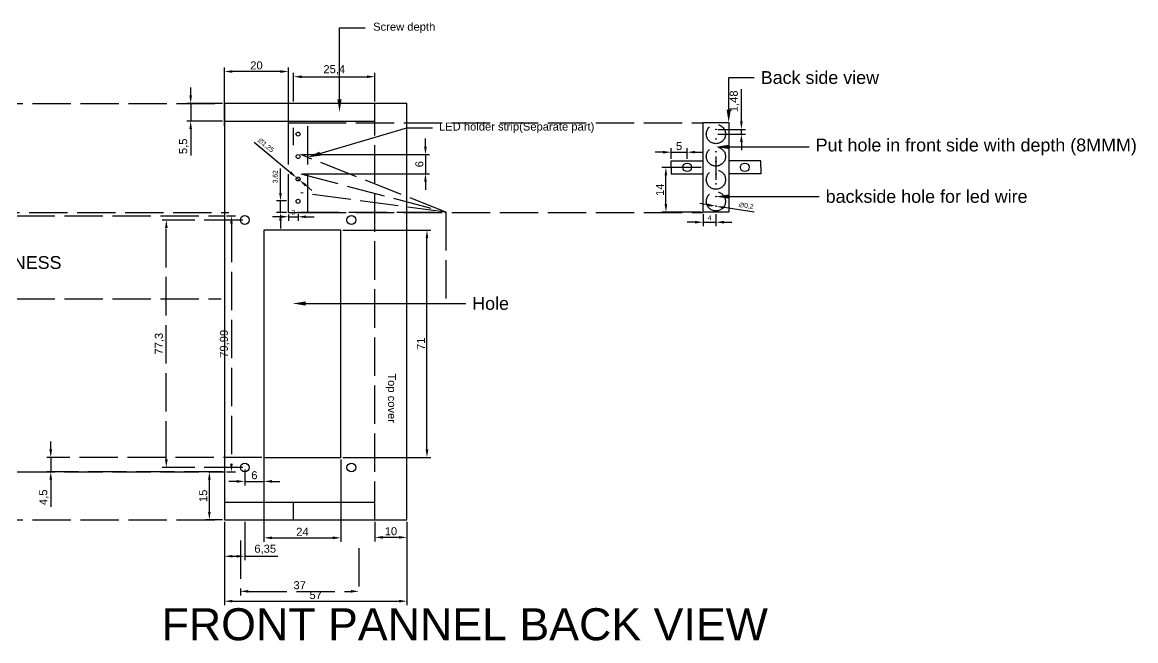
# Model space of a CAD drawing. Header units: millimetres. Extents: x 4871 to 10927, y 4991 to 10274.
# Drawn here: x 5256.1 to 5603.8, y 4993 to 5186.2 of the extents above; entities that cross this region are included whole.
import ezdxf
from ezdxf import colors
from ezdxf.entities.mleader import LeaderData, LeaderLine
from ezdxf.math import Vec2, Vec3

# ---------------------------------------------------------------- set-up
doc = ezdxf.new("R2010")
doc.units = ezdxf.units.MM
doc.linetypes.add('ACAD_ISO02W100', pattern=[15, 12, -3])
doc.linetypes.add('ACAD_ISO07W100', pattern=[3, 0, -3])
doc.styles.get("Standard").update_dxf_attribs({"font": 'arial.ttf'})
doc.dimstyles.new('ISO-25', dxfattribs={"dimtxt": 2.5, "dimasz": 2.5, "dimexe": 1.25, "dimexo": 0.625, "dimtad": 1, "dimtxsty": 'Standard', "dimcen": 2.5, "dimadec": 0, "dimazin": 0, "dimtfac": 1, "dimtmove": 0, "dimatfit": 3, "dimfxl": 1, "dimarcsym": 0})

# ---------------------------------------------------------------- blocks, each defined once
blk = doc.blocks.new('*D16')
at = {"color": 0, "linetype": 'ACAD_ISO02W100', "lineweight": -2, "transparency": 16777216}
for p, q in [((5366.22, 5030.13), (5366.22, 5024.04)), ((5376.22, 5030.13), (5376.22, 5024.04)), ((5373.72, 5025.29), (5368.72, 5025.29))]:
    blk.add_line(p, q, dxfattribs=at)
at = {"color": 0, "linetype": 'ACAD_ISO02W100', "transparency": 16777216}
for points in [[(5368.72, 5025.7), (5368.72, 5024.87), (5366.22, 5025.29)], [(5373.72, 5025.7), (5373.72, 5024.87), (5376.22, 5025.29)]]:
    blk.add_solid(points, dxfattribs=at)
at = {"layer": 'Defpoints', "color": 0, "linetype": 'ACAD_ISO02W100', "transparency": 16777216}
for p in [(5366.22, 5030.76), (5376.22, 5030.76), (5366.22, 5025.29)]:
    blk.add_point(p, dxfattribs=at)
at = {"color": 0, "linetype": 'ACAD_ISO02W100', "transparency": 16777216, "insert": (5371.22, 5027.19), "char_height": 2.5, "attachment_point": 5}
blk.add_mtext('10', dxfattribs=at)
blk = doc.blocks.new('*D23')
at = {"color": 0, "linetype": 'ACAD_ISO02W100', "lineweight": -2, "transparency": 16777216}
for p, q in [((5324.22, 5024.31), (5324.22, 5007.18)), ((5361.22, 5021.96), (5361.22, 5007.18)), ((5326.72, 5008.43), (5358.72, 5008.43))]:
    blk.add_line(p, q, dxfattribs=at)
at = {"color": 0, "linetype": 'ACAD_ISO02W100', "transparency": 16777216}
for points in [[(5326.72, 5008.85), (5326.72, 5008.01), (5324.22, 5008.43)], [(5358.72, 5008.85), (5358.72, 5008.01), (5361.22, 5008.43)]]:
    blk.add_solid(points, dxfattribs=at)
at = {"layer": 'Defpoints', "color": 0, "linetype": 'ACAD_ISO02W100', "transparency": 16777216}
for p in [(5324.22, 5024.93), (5361.22, 5022.59), (5361.22, 5008.43)]:
    blk.add_point(p, dxfattribs=at)
at = {"color": 0, "linetype": 'ACAD_ISO02W100', "transparency": 16777216, "insert": (5342.72, 5010.33), "char_height": 2.5, "attachment_point": 5}
blk.add_mtext('37', dxfattribs=at)
blk = doc.blocks.new('*D24')
at = {"color": 0, "linetype": 'ACAD_ISO02W100', "lineweight": -2, "transparency": 16777216}
for p, q in [((5318.6, 5045.76), (5313.26, 5045.76)), ((5314.51, 5033.26), (5314.51, 5043.26)), ((5318.6, 5030.76), (5313.26, 5030.76))]:
    blk.add_line(p, q, dxfattribs=at)
at = {"color": 0, "linetype": 'ACAD_ISO02W100', "transparency": 16777216}
for points in [[(5314.09, 5043.26), (5314.92, 5043.26), (5314.51, 5045.76)], [(5314.09, 5033.26), (5314.92, 5033.26), (5314.51, 5030.76)]]:
    blk.add_solid(points, dxfattribs=at)
at = {"layer": 'Defpoints', "color": 0, "linetype": 'ACAD_ISO02W100', "transparency": 16777216}
for p in [(5314.51, 5045.76), (5319.22, 5045.76), (5319.22, 5030.76)]:
    blk.add_point(p, dxfattribs=at)
at = {"color": 0, "linetype": 'ACAD_ISO02W100', "transparency": 16777216, "insert": (5312.61, 5038.26), "char_height": 2.5, "attachment_point": 5, "rotation": 90}
blk.add_mtext('15', dxfattribs=at)
blk = doc.blocks.new('*D25')
at = {"color": 0, "linetype": 'ACAD_ISO02W100', "lineweight": -2, "transparency": 16777216}
for p, q in [((5319.22, 5030.13), (5319.22, 5018.13)), ((5325.57, 5030.13), (5325.57, 5018.13)), ((5321.72, 5019.38), (5323.07, 5019.38)), ((5325.57, 5019.38), (5335.85, 5019.38))]:
    blk.add_line(p, q, dxfattribs=at)
at = {"color": 0, "linetype": 'ACAD_ISO02W100', "transparency": 16777216}
for points in [[(5321.72, 5019.8), (5321.72, 5018.97), (5319.22, 5019.38)], [(5323.07, 5019.8), (5323.07, 5018.97), (5325.57, 5019.38)]]:
    blk.add_solid(points, dxfattribs=at)
at = {"layer": 'Defpoints', "color": 0, "linetype": 'ACAD_ISO02W100', "transparency": 16777216}
for p in [(5319.22, 5030.76), (5325.57, 5030.76), (5325.57, 5019.38)]:
    blk.add_point(p, dxfattribs=at)
at = {"color": 0, "linetype": 'ACAD_ISO02W100', "transparency": 16777216, "insert": (5331.96, 5021.51), "char_height": 2.5, "attachment_point": 5}
blk.add_mtext('6,35', dxfattribs=at)
blk = doc.blocks.new('*D26')
at = {"color": 0, "linetype": 'ACAD_ISO02W100', "lineweight": -2, "transparency": 16777216}
for p, q in [((5324.94, 5124.41), (5299.82, 5124.41)), ((5301.07, 5049.61), (5301.07, 5121.91)), ((5324.94, 5047.11), (5299.82, 5047.11))]:
    blk.add_line(p, q, dxfattribs=at)
at = {"color": 0, "linetype": 'ACAD_ISO02W100', "transparency": 16777216}
for points in [[(5300.66, 5121.91), (5301.49, 5121.91), (5301.07, 5124.41)], [(5300.66, 5049.61), (5301.49, 5049.61), (5301.07, 5047.11)]]:
    blk.add_solid(points, dxfattribs=at)
at = {"layer": 'Defpoints', "color": 0, "linetype": 'ACAD_ISO02W100', "transparency": 16777216}
for p in [(5301.07, 5124.41), (5325.57, 5124.41), (5325.57, 5047.11)]:
    blk.add_point(p, dxfattribs=at)
at = {"color": 0, "linetype": 'ACAD_ISO02W100', "transparency": 16777216, "insert": (5298.95, 5085.76), "char_height": 2.5, "attachment_point": 5, "rotation": 90}
blk.add_mtext('77,3', dxfattribs=at)
blk = doc.blocks.new('*D27')
at = {"color": 0, "linetype": 'ByBlock', "lineweight": -2, "transparency": 16777216}
for p, q in [((5340.82, 5161.46), (5340.82, 5170.41)), ((5343.32, 5169.16), (5363.72, 5169.16)), ((5366.22, 5161.46), (5366.22, 5170.41))]:
    blk.add_line(p, q, dxfattribs=at)
for points in [[(5343.32, 5169.58), (5343.32, 5168.74), (5340.82, 5169.16)], [(5363.72, 5169.58), (5363.72, 5168.74), (5366.22, 5169.16)]]:
    blk.add_solid(points, dxfattribs=at)
at = {"layer": 'Defpoints', "color": 0, "linetype": 'ByBlock', "lineweight": -2, "transparency": 16777216}
for p in [(5366.22, 5169.16), (5340.82, 5160.83), (5366.22, 5160.83)]:
    blk.add_point(p, dxfattribs=at)
at = {"color": 0, "linetype": 'ByBlock', "lineweight": -2, "transparency": 16777216, "insert": (5353.52, 5171.29), "char_height": 2.5, "attachment_point": 5}
blk.add_mtext('25,4', dxfattribs=at)
blk = doc.blocks.new('*D29')
at = {"color": 0, "linetype": 'ByBlock', "lineweight": -2, "transparency": 16777216}
for p, q in [((5331.57, 5050.91), (5331.57, 5041.52)), ((5325.57, 5046.48), (5325.57, 5041.52)), ((5323.07, 5042.77), (5320.57, 5042.77)), ((5325.57, 5042.77), (5331.57, 5042.77)), ((5334.07, 5042.77), (5336.57, 5042.77))]:
    blk.add_line(p, q, dxfattribs=at)
for points in [[(5323.07, 5043.19), (5323.07, 5042.35), (5325.57, 5042.77)], [(5334.07, 5043.19), (5334.07, 5042.35), (5331.57, 5042.77)]]:
    blk.add_solid(points, dxfattribs=at)
at = {"layer": 'Defpoints', "color": 0, "linetype": 'ByBlock', "lineweight": -2, "transparency": 16777216}
for p in [(5331.57, 5051.53), (5325.57, 5047.11), (5331.57, 5042.77)]:
    blk.add_point(p, dxfattribs=at)
at = {"color": 0, "linetype": 'ByBlock', "lineweight": -2, "transparency": 16777216, "insert": (5328.57, 5044.67), "char_height": 2.5, "attachment_point": 5}
blk.add_mtext('6', dxfattribs=at)
blk = doc.blocks.new('*D30')
at = {"color": 0, "linetype": 'ByBlock', "lineweight": -2, "transparency": 16777216}
for p, q in [((5319.22, 5153.86), (5319.22, 5172.04)), ((5339.22, 5148.37), (5339.22, 5172.04)), ((5336.72, 5170.79), (5321.72, 5170.79))]:
    blk.add_line(p, q, dxfattribs=at)
for points in [[(5321.72, 5171.2), (5321.72, 5170.37), (5319.22, 5170.79)], [(5336.72, 5171.2), (5336.72, 5170.37), (5339.22, 5170.79)]]:
    blk.add_solid(points, dxfattribs=at)
at = {"layer": 'Defpoints', "color": 0, "linetype": 'ByBlock', "lineweight": -2, "transparency": 16777216}
for p in [(5319.22, 5170.79), (5319.22, 5153.23), (5339.22, 5147.74)]:
    blk.add_point(p, dxfattribs=at)
at = {"color": 0, "linetype": 'ByBlock', "lineweight": -2, "transparency": 16777216, "insert": (5329.22, 5172.69), "char_height": 2.5, "attachment_point": 5}
blk.add_mtext('20', dxfattribs=at)
blk = doc.blocks.new('*D31')
at = {"color": 0, "linetype": 'ByBlock', "lineweight": -2, "transparency": 16777216}
for p, q in [((5382, 5147.36), (5382, 5149.86)), ((5343.67, 5144.86), (5383.25, 5144.86)), ((5382, 5144.86), (5382, 5138.86)), ((5343.67, 5138.86), (5383.25, 5138.86)), ((5382, 5136.36), (5382, 5133.86))]:
    blk.add_line(p, q, dxfattribs=at)
for points in [[(5381.58, 5147.36), (5382.42, 5147.36), (5382, 5144.86)], [(5381.58, 5136.36), (5382.42, 5136.36), (5382, 5138.86)]]:
    blk.add_solid(points, dxfattribs=at)
at = {"layer": 'Defpoints', "color": 0, "linetype": 'ByBlock', "lineweight": -2, "transparency": 16777216}
for p in [(5343.04, 5144.86), (5343.04, 5138.86), (5382, 5138.86)]:
    blk.add_point(p, dxfattribs=at)
at = {"color": 0, "linetype": 'ByBlock', "lineweight": -2, "transparency": 16777216, "insert": (5380.1, 5141.86), "char_height": 2.5, "attachment_point": 5, "rotation": 90}
blk.add_mtext('6', dxfattribs=at)
blk = doc.blocks.new('*D32')
at = {"color": 0, "linetype": 'ByBlock', "lineweight": -2, "transparency": 16777216}
for p, q in [((5328.54, 5148.68), (5339.82, 5139.25)), ((5342.7, 5136.84), (5341.74, 5137.64)), ((5344.62, 5135.24), (5346.54, 5133.63))]:
    blk.add_line(p, q, dxfattribs=at)
for points in [[(5340.09, 5139.57), (5339.56, 5138.93), (5341.74, 5137.64)], [(5344.89, 5135.56), (5344.35, 5134.92), (5342.7, 5136.84)]]:
    blk.add_solid(points, dxfattribs=at)
at = {"layer": 'Defpoints', "color": 0, "linetype": 'ByBlock', "lineweight": -2, "transparency": 16777216}
for p in [(5341.74, 5137.64), (5342.7, 5136.84)]:
    blk.add_point(p, dxfattribs=at)
at = {"color": 0, "linetype": 'ByBlock', "lineweight": -2, "transparency": 16777216, "insert": (5332.14, 5147.7), "char_height": 1.5, "attachment_point": 5, "rotation": 320.1026}
blk.add_mtext('∅1,25', dxfattribs=at)
blk = doc.blocks.new('*D38')
at = {"color": 0, "lineweight": -2, "transparency": 16777216}
for p, q in [((5336.73, 5132.86), (5336.73, 5140.49)), ((5338.6, 5130.36), (5335.48, 5130.36)), ((5336.73, 5126.74), (5336.73, 5130.36)), ((5338.6, 5126.74), (5335.48, 5126.74)), ((5336.73, 5124.24), (5336.73, 5121.74))]:
    blk.add_line(p, q, dxfattribs=at)
for points in [[(5336.31, 5132.86), (5337.14, 5132.86), (5336.73, 5130.36)], [(5336.31, 5124.24), (5337.14, 5124.24), (5336.73, 5126.74)]]:
    blk.add_solid(points, dxfattribs=at)
at = {"layer": 'Defpoints', "color": 0, "lineweight": -2, "transparency": 16777216}
for p in [(5336.73, 5130.36), (5339.22, 5130.36), (5339.22, 5126.74)]:
    blk.add_point(p, dxfattribs=at)
at = {"color": 0, "lineweight": -2, "transparency": 16777216, "insert": (5335.2, 5137.93), "char_height": 1.5, "attachment_point": 5, "rotation": 90}
blk.add_mtext('3,62', dxfattribs=at)
blk = doc.blocks.new('*D39')
at = {"color": 0, "lineweight": -2, "transparency": 16777216}
for p, q in [((5339.22, 5126.12), (5339.22, 5124.17)), ((5342.22, 5126.24), (5342.22, 5124.17)), ((5336.72, 5125.42), (5334.22, 5125.42)), ((5339.22, 5125.42), (5342.22, 5125.42)), ((5344.72, 5125.42), (5347.22, 5125.42))]:
    blk.add_line(p, q, dxfattribs=at)
for points in [[(5336.72, 5125.84), (5336.72, 5125), (5339.22, 5125.42)], [(5344.72, 5125.84), (5344.72, 5125), (5342.22, 5125.42)]]:
    blk.add_solid(points, dxfattribs=at)
at = {"layer": 'Defpoints', "color": 0, "lineweight": -2, "transparency": 16777216}
for p in [(5339.22, 5126.74), (5342.22, 5126.86), (5342.22, 5125.42)]:
    blk.add_point(p, dxfattribs=at)
at = {"color": 0, "lineweight": -2, "transparency": 16777216, "insert": (5340.72, 5126.81), "char_height": 1.5, "attachment_point": 5}
blk.add_mtext('3', dxfattribs=at)
blk = doc.blocks.new('*D42')
at = {"color": 0, "linetype": 'ACAD_ISO02W100', "lineweight": -2, "transparency": 16777216}
for p, q in [((5308.68, 5163.33), (5308.68, 5165.83)), ((5318.6, 5160.83), (5307.43, 5160.83)), ((5308.68, 5160.83), (5308.68, 5155.33)), ((5318.6, 5155.33), (5307.43, 5155.33)), ((5308.68, 5152.83), (5308.68, 5144.51))]:
    blk.add_line(p, q, dxfattribs=at)
for points in [[(5308.26, 5163.33), (5309.09, 5163.33), (5308.68, 5160.83)], [(5308.26, 5152.83), (5309.09, 5152.83), (5308.68, 5155.33)]]:
    blk.add_solid(points, dxfattribs=at)
at = {"layer": 'Defpoints', "color": 0, "linetype": 'ACAD_ISO02W100', "lineweight": -2, "transparency": 16777216}
for p in [(5319.22, 5160.83), (5308.68, 5155.33), (5319.22, 5155.33)]:
    blk.add_point(p, dxfattribs=at)
at = {"color": 0, "linetype": 'ACAD_ISO02W100', "lineweight": -2, "transparency": 16777216, "insert": (5306.55, 5147.42), "char_height": 2.5, "attachment_point": 5, "rotation": 90}
blk.add_mtext('5,5', dxfattribs=at)
blk = doc.blocks.new('*D45')
at = {"color": 0, "lineweight": -2, "transparency": 16777216}
for p, q in [((5480.67, 5155.23), (5480.67, 5165.24)), ((5473.34, 5152.73), (5481.92, 5152.73)), ((5473.34, 5151.24), (5481.92, 5151.24)), ((5480.67, 5151.24), (5480.67, 5152.73)), ((5480.67, 5148.74), (5480.67, 5146.24))]:
    blk.add_line(p, q, dxfattribs=at)
for points in [[(5480.25, 5155.23), (5481.09, 5155.23), (5480.67, 5152.73)], [(5480.25, 5148.74), (5481.09, 5148.74), (5480.67, 5151.24)]]:
    blk.add_solid(points, dxfattribs=at)
at = {"layer": 'Defpoints', "color": 0, "lineweight": -2, "transparency": 16777216}
for p in [(5472.71, 5151.24), (5472.72, 5152.73), (5480.67, 5152.73)]:
    blk.add_point(p, dxfattribs=at)
at = {"color": 0, "lineweight": -2, "transparency": 16777216, "insert": (5478.54, 5161.48), "char_height": 2.5, "attachment_point": 5, "rotation": 90}
blk.add_mtext('1,48', dxfattribs=at)
blk = doc.blocks.new('*D46')
at = {"color": 0, "lineweight": -2, "transparency": 16777216}
for p, q in [((5468.09, 5140.86), (5455.85, 5140.86)), ((5457.1, 5129.36), (5457.1, 5138.36)), ((5468.09, 5126.86), (5455.85, 5126.86))]:
    blk.add_line(p, q, dxfattribs=at)
for points in [[(5456.68, 5138.36), (5457.51, 5138.36), (5457.1, 5140.86)], [(5456.68, 5129.36), (5457.51, 5129.36), (5457.1, 5126.86)]]:
    blk.add_solid(points, dxfattribs=at)
at = {"layer": 'Defpoints', "color": 0, "lineweight": -2, "transparency": 16777216}
for p in [(5457.1, 5140.86), (5468.71, 5140.86), (5468.71, 5126.86)]:
    blk.add_point(p, dxfattribs=at)
at = {"color": 0, "lineweight": -2, "transparency": 16777216, "insert": (5455.22, 5133.86), "char_height": 2.5, "attachment_point": 5, "rotation": 90}
blk.add_mtext('14', dxfattribs=at)
blk = doc.blocks.new('*D47')
at = {"color": 0, "lineweight": -2, "transparency": 16777216}
for p, q in [((5470.15, 5129.14), (5467.68, 5129.53)), ((5472.62, 5128.74), (5472.81, 5128.71)), ((5484.71, 5126.81), (5475.28, 5128.32))]:
    blk.add_line(p, q, dxfattribs=at)
for points in [[(5470.21, 5129.55), (5470.08, 5128.72), (5472.62, 5128.74)], [(5475.35, 5128.73), (5475.22, 5127.9), (5472.81, 5128.71)]]:
    blk.add_solid(points, dxfattribs=at)
at = {"layer": 'Defpoints', "color": 0, "lineweight": -2, "transparency": 16777216}
for p in [(5472.62, 5128.74), (5472.81, 5128.71)]:
    blk.add_point(p, dxfattribs=at)
at = {"color": 0, "lineweight": -2, "transparency": 16777216, "insert": (5482.19, 5128.78), "char_height": 1.5, "attachment_point": 5, "rotation": 350.9221}
blk.add_mtext('∅0,2', dxfattribs=at)
blk = doc.blocks.new('*D48')
at = {"color": 0, "lineweight": -2, "transparency": 16777216}
for p, q in [((5468.71, 5126.24), (5468.71, 5122.47)), ((5472.72, 5126.24), (5472.72, 5122.47)), ((5466.21, 5123.72), (5463.71, 5123.72)), ((5468.71, 5123.72), (5472.72, 5123.72)), ((5475.22, 5123.72), (5477.72, 5123.72))]:
    blk.add_line(p, q, dxfattribs=at)
for points in [[(5466.21, 5124.14), (5466.21, 5123.3), (5468.71, 5123.72)], [(5475.22, 5124.14), (5475.22, 5123.3), (5472.72, 5123.72)]]:
    blk.add_solid(points, dxfattribs=at)
at = {"layer": 'Defpoints', "color": 0, "lineweight": -2, "transparency": 16777216}
for p in [(5468.71, 5126.86), (5472.72, 5126.86), (5472.72, 5123.72)]:
    blk.add_point(p, dxfattribs=at)
at = {"color": 0, "lineweight": -2, "transparency": 16777216, "insert": (5470.72, 5125.09), "char_height": 1.5, "attachment_point": 5}
blk.add_mtext('4', dxfattribs=at)
blk = doc.blocks.new('*D49')
at = {"color": 0, "lineweight": -2, "transparency": 16777216}
for p, q in [((5458.71, 5143.49), (5458.71, 5146.84)), ((5463.71, 5143.49), (5463.71, 5146.84)), ((5456.21, 5145.59), (5453.71, 5145.59)), ((5458.71, 5145.59), (5463.71, 5145.59)), ((5466.21, 5145.59), (5468.71, 5145.59))]:
    blk.add_line(p, q, dxfattribs=at)
for points in [[(5456.21, 5146), (5456.21, 5145.17), (5458.71, 5145.59)], [(5466.21, 5146), (5466.21, 5145.17), (5463.71, 5145.59)]]:
    blk.add_solid(points, dxfattribs=at)
at = {"layer": 'Defpoints', "color": 0, "lineweight": -2, "transparency": 16777216}
for p in [(5463.71, 5145.59), (5458.71, 5142.86), (5463.71, 5142.86)]:
    blk.add_point(p, dxfattribs=at)
at = {"color": 0, "lineweight": -2, "transparency": 16777216, "insert": (5461.21, 5147.48), "char_height": 2.5, "attachment_point": 5}
blk.add_mtext('5', dxfattribs=at)
blk = doc.blocks.new('*D54')
at = {"color": 0, "linetype": 'ByBlock', "lineweight": -2, "transparency": 16777216}
for p, q in [((5319.22, 5030.13), (5319.22, 5004.11)), ((5376.22, 5030.13), (5376.22, 5004.11)), ((5321.72, 5005.36), (5373.72, 5005.36))]:
    blk.add_line(p, q, dxfattribs=at)
for points in [[(5321.72, 5005.77), (5321.72, 5004.94), (5319.22, 5005.36)], [(5373.72, 5005.77), (5373.72, 5004.94), (5376.22, 5005.36)]]:
    blk.add_solid(points, dxfattribs=at)
at = {"layer": 'Defpoints', "color": 0, "linetype": 'ByBlock', "lineweight": -2, "transparency": 16777216}
for p in [(5319.22, 5030.76), (5376.22, 5030.76), (5376.22, 5005.36)]:
    blk.add_point(p, dxfattribs=at)
at = {"color": 0, "linetype": 'ByBlock', "lineweight": -2, "transparency": 16777216, "insert": (5347.72, 5007.25), "char_height": 2.5, "attachment_point": 5}
blk.add_mtext('57', dxfattribs=at)
blk = doc.blocks.new('*D55')
at = {"color": 0, "linetype": 'ByBlock', "lineweight": -2, "transparency": 16777216}
for p, q in [((5331.57, 5049.63), (5331.57, 5023.89)), ((5355.57, 5049.63), (5355.57, 5023.89)), ((5334.07, 5025.14), (5353.07, 5025.14))]:
    blk.add_line(p, q, dxfattribs=at)
for points in [[(5334.07, 5025.56), (5334.07, 5024.72), (5331.57, 5025.14)], [(5353.07, 5025.56), (5353.07, 5024.72), (5355.57, 5025.14)]]:
    blk.add_solid(points, dxfattribs=at)
at = {"layer": 'Defpoints', "color": 0, "linetype": 'ByBlock', "lineweight": -2, "transparency": 16777216}
for p in [(5331.57, 5050.26), (5355.57, 5050.26), (5355.57, 5025.14)]:
    blk.add_point(p, dxfattribs=at)
at = {"color": 0, "linetype": 'ByBlock', "lineweight": -2, "transparency": 16777216, "insert": (5343.57, 5027.02), "char_height": 2.5, "attachment_point": 5}
blk.add_mtext('24', dxfattribs=at)
blk = doc.blocks.new('*D56')
at = {"color": 0, "linetype": 'ByBlock', "lineweight": -2, "transparency": 16777216}
for p, q in [((5356.19, 5121.26), (5383.72, 5121.26)), ((5382.47, 5052.76), (5382.47, 5118.76)), ((5356.19, 5050.26), (5383.72, 5050.26))]:
    blk.add_line(p, q, dxfattribs=at)
for points in [[(5382.06, 5118.76), (5382.89, 5118.76), (5382.47, 5121.26)], [(5382.06, 5052.76), (5382.89, 5052.76), (5382.47, 5050.26)]]:
    blk.add_solid(points, dxfattribs=at)
at = {"layer": 'Defpoints', "color": 0, "linetype": 'ByBlock', "lineweight": -2, "transparency": 16777216}
for p in [(5355.57, 5121.26), (5382.47, 5121.26), (5355.57, 5050.26)]:
    blk.add_point(p, dxfattribs=at)
at = {"color": 0, "linetype": 'ByBlock', "lineweight": -2, "transparency": 16777216, "insert": (5380.59, 5085.76), "char_height": 2.5, "attachment_point": 5, "rotation": 90}
blk.add_mtext('71', dxfattribs=at)
blk = doc.blocks.new('*D79')
at = {"color": 0, "linetype": 'ACAD_ISO02W100', "lineweight": -2, "transparency": 16777216}
for p, q in [((5319.85, 5125.75), (5322.65, 5125.75)), ((5321.4, 5123.25), (5321.4, 5048.26)), ((5319.85, 5045.76), (5322.65, 5045.76))]:
    blk.add_line(p, q, dxfattribs=at)
for points in [[(5320.99, 5123.25), (5321.82, 5123.25), (5321.4, 5125.75)], [(5320.99, 5048.26), (5321.82, 5048.26), (5321.4, 5045.76)]]:
    blk.add_solid(points, dxfattribs=at)
at = {"layer": 'Defpoints', "color": 0, "linetype": 'ACAD_ISO02W100', "lineweight": -2, "transparency": 16777216}
for p in [(5319.22, 5125.75), (5319.22, 5045.76), (5321.4, 5045.76)]:
    blk.add_point(p, dxfattribs=at)
at = {"color": 0, "linetype": 'ACAD_ISO02W100', "lineweight": -2, "transparency": 16777216, "insert": (5319.28, 5085.75), "char_height": 2.5, "attachment_point": 5, "rotation": 90}
blk.add_mtext('79,99', dxfattribs=at)
blk = doc.blocks.new('*D80')
at = {"color": 0, "linetype": 'ACAD_ISO02W100', "lineweight": -2, "transparency": 16777216}
for p, q in [((5264.97, 5052.76), (5264.97, 5055.26)), ((5330.94, 5050.26), (5263.72, 5050.26)), ((5264.97, 5050.26), (5264.97, 5045.76)), ((5318.6, 5045.76), (5263.72, 5045.76)), ((5264.97, 5043.26), (5264.97, 5034.84))]:
    blk.add_line(p, q, dxfattribs=at)
for points in [[(5264.55, 5052.76), (5265.39, 5052.76), (5264.97, 5050.26)], [(5264.55, 5043.26), (5265.39, 5043.26), (5264.97, 5045.76)]]:
    blk.add_solid(points, dxfattribs=at)
at = {"layer": 'Defpoints', "color": 0, "linetype": 'ACAD_ISO02W100', "lineweight": -2, "transparency": 16777216}
for p in [(5331.57, 5050.26), (5264.97, 5045.76), (5319.22, 5045.76)]:
    blk.add_point(p, dxfattribs=at)
at = {"color": 0, "linetype": 'ACAD_ISO02W100', "lineweight": -2, "transparency": 16777216, "insert": (5262.85, 5037.8), "char_height": 2.5, "attachment_point": 5, "rotation": 90}
blk.add_mtext('4,5', dxfattribs=at)

msp = doc.modelspace()

# ---------------------------------------------------------------- linework, layer by layer
at = {"color": 41, "linetype": 'ACAD_ISO02W100', "true_color": 0xf4ee51}
for p, q in [((5169.222, 5160.832), (5319.222, 5160.832)), ((5169.222, 5030.757), (5319.222, 5030.757))]:
    msp.add_line(p, q, dxfattribs=at)
at = {"color": 1, "linetype": 'ByBlock'}
msp.add_line((5319.222, 5160.832), (5319.222, 5030.757), dxfattribs=at)
at = {"color": 242, "true_color": 0xcd2027}
for p, q in [((5376.222, 5160.832), (5319.222, 5160.832)), ((5376.222, 5030.757), (5376.222, 5160.832)), ((5319.222, 5030.757), (5376.222, 5030.757))]:
    msp.add_line(p, q, dxfattribs=at)
at = {"color": 242, "linetype": 'ACAD_ISO02W100', "true_color": 0xcd2027}
msp.add_line((5366.222, 5030.757), (5366.222, 5160.832), dxfattribs=at)
at = {"color": 0, "lineweight": -2}
for p, q in [((5319.222, 5155.332), (5366.222, 5155.332)), ((5339.222, 5154.742), (5345.222, 5154.742)), ((5468.714, 5126.862), (5468.714, 5154.862)), ((5468.714, 5154.862), (5476.714, 5154.862)), ((5476.714, 5154.862), (5476.714, 5126.862)), ((5472.714, 5144.242), (5472.714, 5137.003)), ((5458.714, 5140.862), (5458.714, 5142.862)), ((5458.714, 5142.862), (5468.714, 5142.862)), ((5458.714, 5140.862), (5458.714, 5138.862)), ((5486.714, 5142.862), (5476.714, 5142.862)), ((5486.714, 5140.862), (5486.714, 5142.862)), ((5486.714, 5140.862), (5486.714, 5138.862)), ((5458.714, 5138.862), (5468.714, 5138.862)), ((5486.714, 5138.862), (5476.714, 5138.862)), ((5339.222, 5126.742), (5345.222, 5126.742)), ((5476.714, 5126.862), (5468.714, 5126.862))]:
    msp.add_line(p, q, dxfattribs=at)
at = {"color": 0, "linetype": 'ACAD_ISO02W100', "lineweight": -2}
for p, q in [((5339.222, 5126.742), (5339.222, 5154.742)), ((5345.222, 5126.742), (5345.222, 5154.742))]:
    msp.add_line(p, q, dxfattribs=at)
at = {"color": 40, "linetype": 'ACAD_ISO02W100', "lineweight": -2, "true_color": 0xf8d731}
for p, q in [((5345.222, 5154.742), (5468.714, 5154.742)), ((5168.222, 5126.746), (5320.568, 5126.746))]:
    msp.add_line(p, q, dxfattribs=at)
at = {"color": 9}
for p, q in [((5340.822, 5147.741), (5340.822, 5153.232)), ((5340.822, 5030.757), (5340.822, 5036.249))]:
    msp.add_line(p, q, dxfattribs=at)
at = {"color": 2, "linetype": 'ACAD_ISO02W100', "lineweight": -2}
for p, q in [((5388.385, 5126.858), (5343.045, 5144.858)), ((5343.045, 5138.858), (5388.385, 5126.858)), ((5388.385, 5126.858), (5343.045, 5132.858)), ((5343.045, 5126.858), (5388.385, 5126.858)), ((5345.222, 5126.742), (5468.714, 5126.742)), ((5388.385, 5126.858), (5388.385, 5098.327))]:
    msp.add_line(p, q, dxfattribs=at)
at = {"linetype": 'ACAD_ISO07W100'}
msp.add_line((5339.222, 5126.862), (5347.222, 5126.862), dxfattribs=at)
at = {"color": 40, "linetype": 'ACAD_ISO02W100', "true_color": 0xf8d731}
for p, q in [((5164.222, 5125.747), (5319.222, 5125.747)), ((5164.222, 5099.747), (5318.222, 5099.747))]:
    msp.add_line(p, q, dxfattribs=at)
at = {"color": 0, "linetype": 'ByBlock', "lineweight": -2}
for p, q in [((5355.568, 5121.257), (5331.568, 5121.257)), ((5331.568, 5121.257), (5331.568, 5050.257)), ((5355.568, 5050.257), (5355.568, 5121.257)), ((5331.568, 5050.257), (5355.568, 5050.257))]:
    msp.add_line(p, q, dxfattribs=at)
at = {"color": 2, "linetype": 'ACAD_ISO02W100'}
msp.add_line((5164.222, 5045.747), (5319.222, 5045.757), dxfattribs=at)
at = {"color": 0}
msp.add_line((5319.222, 5036.241), (5366.222, 5036.241), dxfattribs=at)
at = {"color": 0, "linetype": 'ACAD_ISO02W100', "lineweight": -2}
for centre in [(5472.714, 5151.242), (5472.714, 5144.242), (5472.714, 5137.003), (5472.714, 5130.242)]:
    msp.add_circle(centre, 3, dxfattribs=at)
at = {"color": 0, "linetype": 'ByBlock', "lineweight": -2}
for centre in [(5342.222, 5151.242), (5342.222, 5144.242), (5342.222, 5137.242), (5342.222, 5130.242)]:
    msp.add_circle(centre, 0.625, dxfattribs=at)
at = {"lineweight": -2}
for centre in [(5472.716, 5152.726), (5472.716, 5149.726), (5472.716, 5145.726), (5472.716, 5142.726), (5472.716, 5138.726), (5472.716, 5135.726), (5472.716, 5131.726), (5472.716, 5128.726)]:
    msp.add_circle(centre, 0.1, dxfattribs=at)
at = {"color": 0, "lineweight": -2}
for centre in [(5463.714, 5140.862), (5481.714, 5140.862)]:
    msp.add_circle(centre, 1.35, dxfattribs=at)
at = {"color": 0}
for centre in [(5325.568, 5124.407), (5358.868, 5124.407), (5325.568, 5047.107), (5358.868, 5047.107)]:
    msp.add_circle(centre, 1.375, dxfattribs=at)

# ---------------------------------------------------------------- texts
msp.add_text('Top cover', height=2.5, rotation=270, dxfattribs=at).set_placement((5370.29, 5076.526))
at = {"color": 0, "linetype": 'ByBlock', "lineweight": -2}
msp.add_text('FRONT PANNEL BACK VIEW', height=10, dxfattribs=at).set_placement((5299.582, 4993.144))

# ---------------------------------------------------------------- dimensions: what is measured, and where the dimension line sits
at = {"color": 3, "linetype": 'ByBlock', "lineweight": -2}
dim = msp.add_linear_dim(base=(5319.222, 5170.786), p1=(5339.222, 5147.741), p2=(5319.222, 5153.232), dimstyle='ISO-25', dxfattribs=at)
dim.commit()
dim.dimension.update_dxf_attribs({"geometry": '*D30', "text_midpoint": (5329.222, 5170.786), "dimtype": 160})
for base, p1, p2, picture, middle in [((5366.222, 5169.159), (5340.822, 5160.832), (5366.222, 5160.832), '*D27', (5353.522, 5171.287)), ((5331.568, 5042.769), (5325.568, 5047.107), (5331.568, 5051.533), '*D29', (5328.568, 5044.671)), ((5355.568, 5025.139), (5331.568, 5050.257), (5355.568, 5050.257), '*D55', (5343.568, 5027.02)), ((5376.222, 5005.356), (5319.222, 5030.757), (5376.222, 5030.757), '*D54', (5347.722, 5007.252))]:
    dim = msp.add_linear_dim(base=base, p1=p1, p2=p2, dimstyle='ISO-25', dxfattribs=at)
    dim.commit()
    dim.dimension.update_dxf_attribs({"geometry": picture, "text_midpoint": middle})
at = {"color": 3, "linetype": 'ACAD_ISO02W100', "lineweight": -2}
for base, p1, p2, picture, middle in [((5308.676, 5155.332), (5319.222, 5160.832), (5319.222, 5155.332), '*D42', (5306.554, 5147.422)), ((5264.969, 5045.757), (5331.568, 5050.257), (5319.222, 5045.757), '*D80', (5262.847, 5037.796))]:
    dim = msp.add_linear_dim(base=base, p1=p1, p2=p2, angle=90, dimstyle='ISO-25', dxfattribs=at)
    dim.commit()
    dim.dimension.update_dxf_attribs({"geometry": picture, "text_midpoint": middle})
at = {"color": 3, "lineweight": -2}
for base, p1, p2, picture, middle in [((5480.671, 5152.726), (5472.714, 5151.242), (5472.716, 5152.726), '*D45', (5478.544, 5161.483)), ((5457.097, 5140.862), (5468.714, 5126.862), (5468.714, 5140.862), '*D46', (5455.217, 5133.862))]:
    dim = msp.add_linear_dim(base=base, p1=p1, p2=p2, angle=90, dimstyle='ISO-25', dxfattribs=at)
    dim.commit()
    dim.dimension.update_dxf_attribs({"geometry": picture, "text_midpoint": middle})
at = {"color": 3, "linetype": 'ByBlock', "lineweight": -2}
dim = msp.add_diameter_dim_2p(p1=(5342.702, 5136.841), p2=(5341.743, 5137.643), dimstyle='ISO-25', override={"dimtxt": 1.5}, dxfattribs=at)
dim.commit()
dim.dimension.update_dxf_attribs({"geometry": '*D32', "text_midpoint": (5331.142, 5146.506), "dimtype": 163})
for base, p1, p2, picture, middle in [((5382.001, 5138.858), (5343.045, 5144.858), (5343.045, 5138.858), '*D31', (5380.1, 5141.858)), ((5382.474, 5121.257), (5355.568, 5050.257), (5355.568, 5121.257), '*D56', (5380.594, 5085.757))]:
    dim = msp.add_linear_dim(base=base, p1=p1, p2=p2, angle=90, dimstyle='ISO-25', dxfattribs=at)
    dim.commit()
    dim.dimension.update_dxf_attribs({"geometry": picture, "text_midpoint": middle})
at = {"color": 3, "lineweight": -2}
dim = msp.add_linear_dim(base=(5463.714, 5145.587), p1=(5458.714, 5142.862), p2=(5463.714, 5142.862), dimstyle='ISO-25', dxfattribs=at)
dim.commit()
dim.dimension.update_dxf_attribs({"geometry": '*D49', "text_midpoint": (5461.214, 5147.484)})
dim = msp.add_linear_dim(base=(5336.726, 5130.362), p1=(5339.222, 5126.742), p2=(5339.222, 5130.362), angle=90, dimstyle='ISO-25', override={"dimtxt": 1.5}, dxfattribs=at)
dim.commit()
dim.dimension.update_dxf_attribs({"geometry": '*D38', "text_midpoint": (5335.2, 5137.927)})
dim = msp.add_diameter_dim_2p(p1=(5472.617, 5128.742), p2=(5472.815, 5128.71), dimstyle='ISO-25', override={"dimtxt": 1.5}, dxfattribs=at)
dim.commit()
dim.dimension.update_dxf_attribs({"geometry": '*D47', "text_midpoint": (5481.947, 5127.251), "dimtype": 163})
for base, p1, p2, picture, middle in [((5342.222, 5125.421), (5339.222, 5126.742), (5342.222, 5126.862), '*D39', (5340.722, 5126.813)), ((5472.716, 5123.719), (5468.714, 5126.862), (5472.716, 5126.862), '*D48', (5470.715, 5125.094))]:
    dim = msp.add_linear_dim(base=base, p1=p1, p2=p2, dimstyle='ISO-25', override={"dimtxt": 1.5}, dxfattribs=at)
    dim.commit()
    dim.dimension.update_dxf_attribs({"geometry": picture, "text_midpoint": middle})
at = {"color": 3, "linetype": 'ACAD_ISO02W100'}
dim = msp.add_linear_dim(base=(5301.075, 5124.407), p1=(5325.568, 5047.107), p2=(5325.568, 5124.407), angle=90, dimstyle='ISO-25', dxfattribs=at)
dim.commit()
dim.dimension.update_dxf_attribs({"geometry": '*D26', "text_midpoint": (5301.075, 5085.757), "dimtype": 160})
at = {"color": 1, "linetype": 'ACAD_ISO02W100', "lineweight": -2}
dim = msp.add_linear_dim(base=(5321.403, 5045.757), p1=(5319.222, 5125.747), p2=(5319.222, 5045.757), angle=90, dimstyle='ISO-25', dxfattribs=at)
dim.commit()
dim.dimension.update_dxf_attribs({"geometry": '*D79', "text_midpoint": (5319.275, 5085.752)})
at = {"color": 3, "linetype": 'ACAD_ISO02W100'}
dim = msp.add_linear_dim(base=(5314.508, 5045.757), p1=(5319.222, 5030.757), p2=(5319.222, 5045.757), angle=90, dimstyle='ISO-25', dxfattribs=at)
dim.commit()
dim.dimension.update_dxf_attribs({"geometry": '*D24', "text_midpoint": (5312.607, 5038.257)})
for base, p1, p2, picture, middle in [((5325.572, 5019.383), (5319.222, 5030.757), (5325.572, 5030.757), '*D25', (5331.96, 5021.511)), ((5366.222, 5025.285), (5376.222, 5030.757), (5366.222, 5030.757), '*D16', (5371.222, 5027.187)), ((5361.222, 5008.428), (5324.222, 5024.931), (5361.222, 5022.587), '*D23', (5342.722, 5010.331))]:
    dim = msp.add_linear_dim(base=base, p1=p1, p2=p2, dimstyle='ISO-25', dxfattribs=at)
    dim.commit()
    dim.dimension.update_dxf_attribs({"geometry": picture, "text_midpoint": middle})

# ---------------------------------------------------------------- leaders
at = {"color": 2, "linetype": 'ByBlock', "lineweight": -2}
ml = msp.add_multileader_mtext('Standard', dxfattribs=at)
ml.set_content('Screw depth', color=2)
ml.set_leader_properties()
ml.build(insert=Vec2(0, 0))
ctx = ml.context
ctx.base_point, ctx.char_height, ctx.landing_gap_size, ctx.plane_origin = Vec3(5363.16, 5184.441), 2.5, 2.5, Vec3(5355.16, 5158.116)
notes = []
notes.append((ctx, [(0, (1, 1, 0), (5355.16, 5184.441), (1, 0), 8, [(0, [(5355.16, 5158.116)], 0, [])])]))
ctx.mtext.insert, ctx.mtext.flow_direction = Vec3(5365.66, 5186.038), 5
at = {"color": 2, "lineweight": -2}
ml = msp.add_multileader_mtext('Standard', dxfattribs=at)
ml.set_content('Back side view', color=2)
ml.set_leader_properties()
ml.build(insert=Vec2(0, 0))
ctx = ml.context
ctx.base_point, ctx.plane_origin = Vec3(5484.714, 5168.882), Vec3(5476.714, 5154.862)
notes.append((ctx, [(0, (1, 1, 0), (5476.714, 5168.882), (1, 0), 8, [(0, [(5476.714, 5154.862)], 0, [])])]))
ctx.mtext.insert, ctx.mtext.flow_direction = Vec3(5486.714, 5170.915), 5
at = {"color": 2, "linetype": 'ByBlock', "lineweight": -2}
ml = msp.add_multileader_mtext('Standard', dxfattribs=at)
ml.set_content('LED holder strip(Separate part)', color=2)
ml.set_leader_properties()
ml.build(insert=Vec2(0, 0))
ctx = ml.context
ctx.base_point, ctx.char_height, ctx.plane_origin = Vec3(5384.222, 5153.232), 2.5, Vec3(5347.222, 5144.187)
notes.append((ctx, [(0, (1, 1, 0), (5376.222, 5153.232), (1, 0), 8, [(0, [(5345.222, 5143.994)], 0, [])])]))
ctx.mtext.insert, ctx.mtext.flow_direction = Vec3(5386.222, 5154.85), 5
at = {"color": 2, "lineweight": -2}
ml = msp.add_multileader_mtext('Standard', dxfattribs=at)
ml.set_content('Put hole in front side with depth (8MMM)', color=2)
ml.set_leader_properties()
ml.build(insert=Vec2(0, 0))
ctx = ml.context
ctx.base_point, ctx.plane_origin = Vec3(5501.879, 5147.242), Vec3(5472.714, 5147.242)
notes.append((ctx, [(0, (1, 1, 0), (5493.879, 5147.242), (1, 0), 8, [(0, [(5472.714, 5147.242)], 0, [])])]))
ctx.mtext.insert, ctx.mtext.flow_direction = Vec3(5503.879, 5149.83), 5
at = {"color": 2, "lineweight": -2, "true_color": 0xf1eb1f}
ml = msp.add_multileader_mtext('Standard', dxfattribs=at)
ml.set_content('backside hole for led wire', color=(241, 235, 31))
ml.set_leader_properties()
ml.build(insert=Vec2(0, 0))
ctx = ml.context
ctx.base_point, ctx.plane_origin = Vec3(5505, 5131.742), Vec3(5472.617, 5131.742)
notes.append((ctx, [(0, (1, 1, 0), (5497, 5131.742), (1, 0), 8, [(0, [(5472.716, 5131.726)], 0, [])])]))
ctx.mtext.insert, ctx.mtext.flow_direction = Vec3(5507, 5133.775), 5
at = {"color": 240, "linetype": 'ACAD_ISO02W100', "true_color": 0xed1f24}
ml = msp.add_multileader_mtext('Standard', dxfattribs=at)
ml.set_content('LED PANNEL THICKNESS', color=(237, 31, 36))
ml.set_leader_properties()
ml.build(insert=Vec2(0, 0))
ctx = ml.context
ctx.base_point, ctx.plane_origin = Vec3(5198.022, 5111.107), Vec3(5164.222, 5087.747)
notes.append((ctx, [(0, (1, 1, 0), (5190.022, 5111.107), (1, 0), 8, [(0, [(5166.147, 5086.727)], 0, [])])]))
ctx.mtext.insert, ctx.mtext.flow_direction = Vec3(5200.022, 5113.141), 5
at = {"color": 2, "linetype": 'ByBlock', "lineweight": -2}
ml = msp.add_multileader_mtext('Standard', dxfattribs=at)
ml.set_content('Hole', color=2)
ml.set_leader_properties()
ml.build(insert=Vec2(0, 0))
ctx = ml.context
ctx.base_point, ctx.plane_origin = Vec3(5394.598, 5098.327), Vec3(5340.599, 5098.327)
notes.append((ctx, [(0, (1, 1, 0), (5386.598, 5098.327), (1, 0), 8, [(0, [(5340.599, 5098.327)], 0, [])])]))
ctx.mtext.insert, ctx.mtext.flow_direction = Vec3(5396.598, 5100.359), 5
for ctx, leaders in notes:
    for number, flags, end, landing, length, lines in leaders:
        leader = LeaderData()
        leader.index, (leader.has_last_leader_line, leader.has_dogleg_vector, leader.attachment_direction) = number, flags
        leader.last_leader_point, leader.dogleg_vector, leader.dogleg_length = Vec3(end), Vec3(landing), length
        for number, points, colour, breaks in lines:
            line = LeaderLine()
            line.index, line.vertices, line.color, line.breaks = number, Vec3.list(points), colors.encode_raw_color(colour), breaks
            leader.lines.append(line)
        ctx.leaders.append(leader)

doc.saveas('drawing.dxf')
